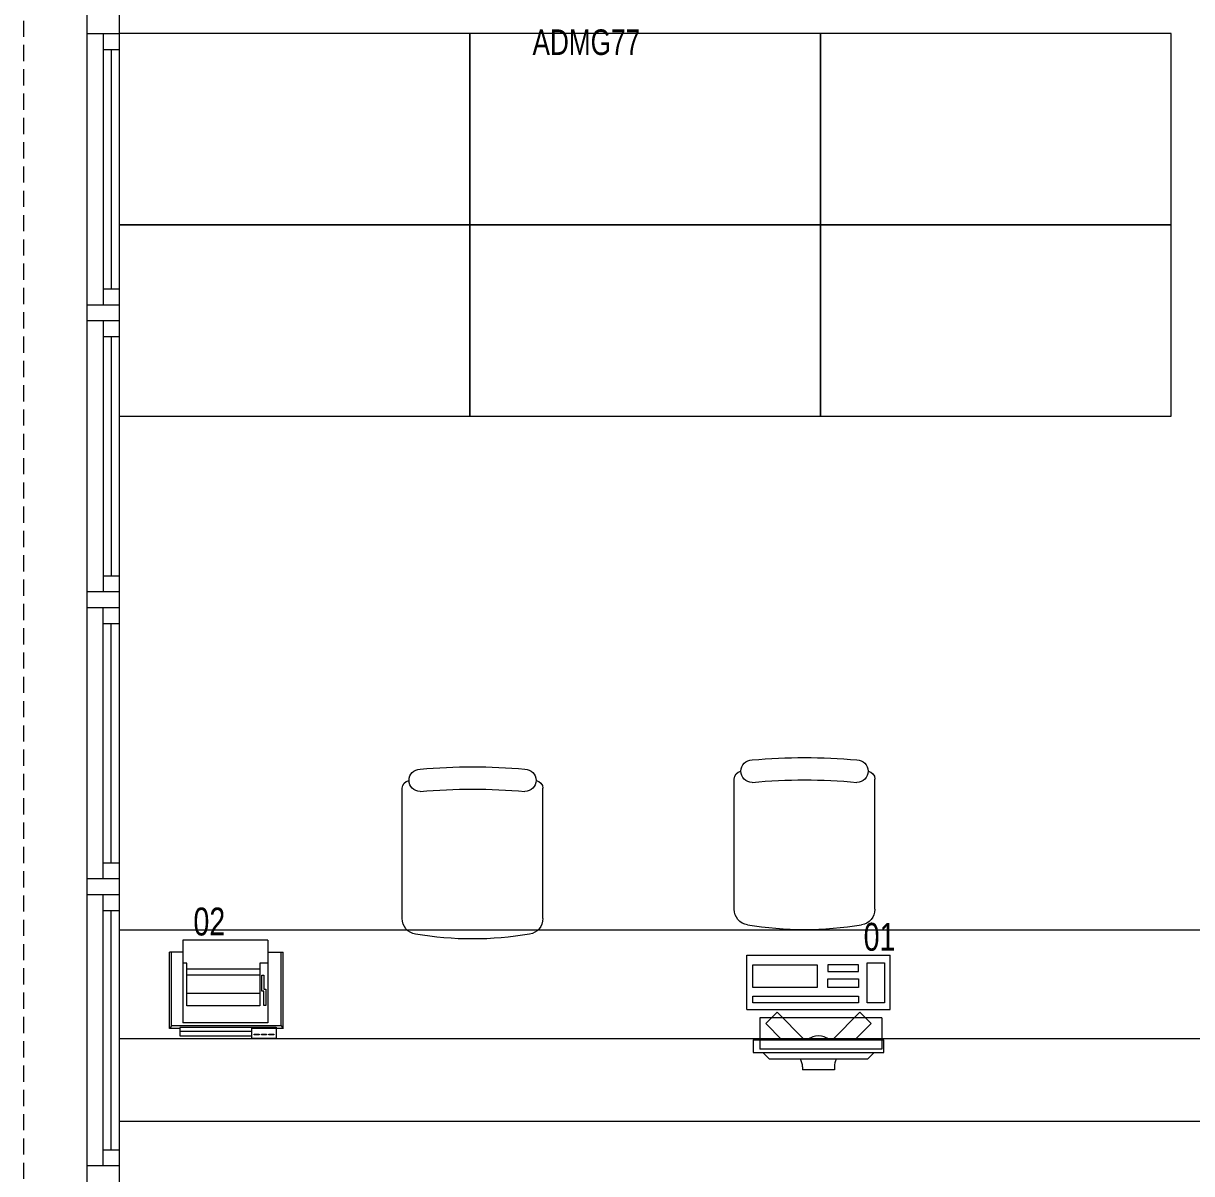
# Model space of a CAD drawing. Header units: millimetres. Extents: x -160614 to 59925, y -157025 to 0.
# Drawn here: x -148329 to -144665, y -99632 to -96025 of the extents above; entities that cross this region are included whole.
import ezdxf

# ---------------------------------------------------------------- set-up
doc = ezdxf.new("R2010")
doc.units = ezdxf.units.MM
doc.header["$LTSCALE"] = 8
doc.linetypes.add('HIDDEN', pattern=[9.525, 6.35, -3.175])
doc.layers.get('0').update_dxf_attribs({"color": 9, "lineweight": 5})
for name, color, linetype, lineweight in [('72_EGR_BASE_TEXT', 9, 'Continuous', 5), ('72_EGR_EQP_TAG', 9, 'Continuous', 5), ('Aluminum', 9, 'Continuous', 5), ('LOADING', 9, 'Continuous', 5), ('Proj', 9, 'Continuous', 5)]:
    doc.layers.add(name, color=color, linetype=linetype, lineweight=lineweight)
doc.layers.get('0').off()
doc.layers.get('0').freeze()
doc.styles.add('X3G_ENTITY_257CFD', font='swisscl.ttf', dxfattribs={"height": 200})
doc.styles.add('X3G_ENTITY_9ECA', font='swisscl.ttf', dxfattribs={"height": 0.2})

# ---------------------------------------------------------------- blocks, each defined once
blk = doc.blocks.new('GF21021-P')
for p, q in [((-0.2207, 0.4756), (-0.2207, 0.0675)), ((0.2205, 0.4756), (0.2205, 0.0675))]:
    blk.add_line(p, q)
for centre, radius, start, end in [((-0.1707, 0.4756), 0.05, 99.6329, 180), ((-0.0001, -0.5295), 1.0695, 80.3671, 99.6329), ((0.1705, 0.4756), 0.05, 0, 80.3671), ((-0.1643, 0.0425), 0.0351, 90, 270), ((0, 1.8467), 1.7767, 264.6946, 275.3053), ((0.1641, 0.0425), 0.0351, 270, 90), ((-0.1957, 0.0675), 0.025, 180, 261.4721), ((0.1955, 0.0675), 0.025, 278.5279, 0), ((0, 1.8314), 1.8314, 264.8532, 275.147)]:
    blk.add_arc(centre, radius, start, end)
blk = doc.blocks.new('ITPPLT2C-P')
for p, q in [((0, 0), (0, -0.2262)), ((0.0252, 0), (0, 0)), ((0.0139, 0), (0.0139, -0.2262)), ((0.0252, 0), (0.0139, 0)), ((0.0229, 0.0318), (0.2618, 0.0318)), ((0.0304, 0.0256), (0.0229, 0.0318)), ((0.0229, 0), (0.0229, 0.0318)), ((0.0252, -0.2262), (0.0252, 0)), ((0.0304, -0.3182), (0.0304, 0.0256)), ((0.0304, 0.0256), (0.2618, 0.0256)), ((0.2618, -0.0096), (0.2618, 0.0318)), ((0.0401, -0.2769), (0.0401, -0.0096)), ((0.3, -0.0096), (0.0401, -0.0096)), ((0.0939, -0.2515), (0.0939, -0.0222)), ((0.0939, -0.0222), (0.2274, -0.0222)), ((0.1321, -0.2515), (0.1321, -0.0222)), ((0.1894, -0.2515), (0.1894, -0.0222)), ((0.2082, -0.2515), (0.2082, -0.0222)), ((0.2274, -0.0222), (0.2274, -0.0096)), ((0.3, -0.2769), (0.3, -0.0096)), ((-0.0091, -0.2262), (0.0267, -0.2262)), ((-0.0091, -0.3023), (-0.0091, -0.2262)), ((-0.0087, -0.2262), (0.0236, -0.2262)), ((-0.0087, -0.3023), (-0.0087, -0.2262)), ((0, -0.2262), (0.0252, -0.2262)), ((0.0023, -0.2495), (0.0023, -0.2334)), ((0.0023, -0.2334), (0.0045, -0.2334)), ((0.0045, -0.2495), (0.0023, -0.2495)), ((0.0023, -0.2721), (0.0023, -0.2562)), ((0.0023, -0.2562), (0.0045, -0.2562)), ((0.0045, -0.2334), (0.0045, -0.2495)), ((0.0045, -0.2562), (0.0045, -0.2721)), ((0.0139, -0.2262), (0.0252, -0.2262)), ((0.0236, -0.2262), (0.0236, -0.3023)), ((0.0267, -0.2262), (0.0267, -0.3023)), ((0.2274, -0.2515), (0.0939, -0.2515)), ((0.2274, -0.2769), (0.2274, -0.2515)), ((0.0045, -0.2721), (0.0023, -0.2721)), ((0.0023, -0.295), (0.0023, -0.2793)), ((0.0023, -0.2793), (0.0045, -0.2793)), ((0.0045, -0.2793), (0.0045, -0.295)), ((0.3, -0.2769), (0.0401, -0.2769)), ((0.0947, -0.2701), (0.0947, -0.2641)), ((0.0947, -0.2641), (0.1395, -0.2641)), ((0.1457, -0.2701), (0.0947, -0.2701)), ((0.1395, -0.2575), (0.19, -0.2575)), ((0.1395, -0.2641), (0.1395, -0.2575)), ((0.19, -0.2641), (0.1457, -0.2641)), ((0.1457, -0.2641), (0.1457, -0.2701)), ((0.19, -0.2575), (0.19, -0.2641)), ((0.2618, -0.2769), (0.2618, -0.3246)), ((0.0267, -0.3023), (-0.0091, -0.3023)), ((0.0236, -0.3023), (-0.0087, -0.3023)), ((0.0045, -0.295), (0.0023, -0.295)), ((0.0229, -0.3246), (0.0229, -0.3023)), ((0.0304, -0.3182), (0.0229, -0.3246)), ((0.0229, -0.3246), (0.2618, -0.3246)), ((0.0304, -0.3182), (0.2618, -0.3182))]:
    blk.add_line(p, q)
blk = doc.blocks.new('ITCWLS1-P')
at = {"layer": 'LOADING'}
for p, q in [((-0.17, 0.45), (-0.17, 0)), ((-0.17, 0.45), (0, 0.45)), ((0, 0.45), (0, 0)), ((-0.2651, 0.43, 0), (-0.3051, 0.43, 0)), ((-0.3051, 0.43, 0), (-0.3051, 0.02, 0)), ((-0.197, 0.4094), (-0.295, 0.4094)), ((-0.295, 0.0264), (-0.295, 0.4094)), ((-0.2651, 0.43, 0), (-0.2651, 0.02, 0)), ((-0.197, 0.0264), (-0.197, 0.4094)), ((-0.1496, 0.4305), (-0.1291, 0.4305)), ((-0.1291, 0.4305), (-0.1291, 0.4089)), ((-0.3251, 0.38, 0), (-0.3051, 0.4, 0)), ((-0.3251, 0.38, 0), (-0.3251, 0.07, 0)), ((-0.3503, 0.275), (-0.3596, 0.275)), ((-0.3596, 0.175), (-0.3596, 0.275)), ((-0.3503, 0.175), (-0.3596, 0.175)), ((-0.3251, 0.07, 0), (-0.3051, 0.05, 0)), ((-0.3051, 0.02, 0), (-0.2651, 0.02, 0)), ((-0.197, 0.0264), (-0.295, 0.0264)), ((-0.17, 0), (0, 0))]:
    blk.add_line(p, q, dxfattribs=at)
at = {"layer": 'LOADING', "extrusion": (2.48281e-10, 3.18408e-10, -1)}
for p, q in [((-0.2651, 0.3395), (-0.2144, 0.3902)), ((-0.1791, 0.3548), (-0.2144, 0.3902)), ((-0.2651, 0.2688), (-0.1791, 0.3548))]:
    blk.add_line(p, q, dxfattribs=at)
at = {"layer": 'LOADING', "extrusion": (2.48281e-10, -3.18408e-10, -1)}
for p, q in [((-0.2651, 0.1812), (-0.1791, 0.0952)), ((-0.2651, 0.1105), (-0.2144, 0.0598)), ((-0.1791, 0.0952), (-0.2144, 0.0598))]:
    blk.add_line(p, q, dxfattribs=at)
at = {"layer": 'LOADING'}
for points in [[(-0.1291, 0.4089), (-0.1291, 0.1), (-0.1496, 0.1), (-0.1496, 0.4305)], [(-0.1496, 0.1), (-0.1496, 0.1), (-0.1496, 0.1), (-0.1496, 0.1), (-0.1496, 0.1), (-0.1496, 0.1), (-0.1496, 0.1), (-0.1496, 0.1), (-0.1496, 0.1)], [(-0.1496, 0.1), (-0.1496, 0.1), (-0.1496, 0.1), (-0.1496, 0.1), (-0.1496, 0.1), (-0.1496, 0.1), (-0.1496, 0.1), (-0.1496, 0.1), (-0.1496, 0.1), (-0.1496, 0.1), (-0.1496, 0.1), (-0.1496, 0.1), (-0.1496, 0.1), (-0.1496, 0.1), (-0.1496, 0.1), (-0.1496, 0.1), (-0.1496, 0.1), (-0.1496, 0.1)], [(-0.1496, 0.1), (-0.1496, 0.1), (-0.1496, 0.1), (-0.1496, 0.1), (-0.1496, 0.1), (-0.1496, 0.1), (-0.1496, 0.1), (-0.1496, 0.1), (-0.1496, 0.1), (-0.1496, 0.1)], [(-0.1496, 0.1), (-0.1496, 0.1), (-0.1496, 0.1), (-0.1496, 0.1), (-0.1496, 0.1), (-0.1496, 0.1), (-0.1496, 0.1)], [(-0.1496, 0.1), (-0.1496, 0.1), (-0.1496, 0.1), (-0.1496, 0.1), (-0.1496, 0.1), (-0.1496, 0.1), (-0.1496, 0.1), (-0.1496, 0.1), (-0.1496, 0.1), (-0.1496, 0.1)], [(-0.1496, 0.1), (-0.1496, 0.1), (-0.1496, 0.1), (-0.1496, 0.1), (-0.1496, 0.1), (-0.1496, 0.1), (-0.1496, 0.1), (-0.1496, 0.1), (-0.1496, 0.1), (-0.1496, 0.1), (-0.1496, 0.1), (-0.1496, 0.1), (-0.1496, 0.1), (-0.1496, 0.1), (-0.1496, 0.1)], [(-0.1496, 0.1), (-0.1496, 0.1), (-0.1496, 0.1), (-0.1496, 0.1), (-0.1496, 0.1), (-0.1496, 0.1), (-0.1496, 0.1), (-0.1496, 0.1), (-0.1496, 0.1), (-0.1496, 0.1)], [(-0.1496, 0.1), (-0.1496, 0.1), (-0.1496, 0.1), (-0.1496, 0.1), (-0.1496, 0.1), (-0.1496, 0.1), (-0.1496, 0.1), (-0.1496, 0.1), (-0.1496, 0.1), (-0.1496, 0.1)], [(-0.1496, 0.1), (-0.1496, 0.1), (-0.1496, 0.1), (-0.1496, 0.1), (-0.1496, 0.1), (-0.1496, 0.1), (-0.1496, 0.1), (-0.1496, 0.1), (-0.1496, 0.1), (-0.1496, 0.1), (-0.1496, 0.1), (-0.1496, 0.1), (-0.1496, 0.1), (-0.1496, 0.1), (-0.1496, 0.1), (-0.1496, 0.1), (-0.1496, 0.1), (-0.1496, 0.1), (-0.1496, 0.1), (-0.1496, 0.1), (-0.1496, 0.1), (-0.1496, 0.1), (-0.1496, 0.1), (-0.1496, 0.1), (-0.1496, 0.1), (-0.1496, 0.1), (-0.1496, 0.1), (-0.1496, 0.1), (-0.1496, 0.1), (-0.1496, 0.1), (-0.1496, 0.1), (-0.1496, 0.1), (-0.1496, 0.1), (-0.1496, 0.1), (-0.1496, 0.1), (-0.1496, 0.1), (-0.1496, 0.1), (-0.1496, 0.1), (-0.1496, 0.1), (-0.1496, 0.1), (-0.1496, 0.1), (-0.1496, 0.1), (-0.1496, 0.1), (-0.1496, 0.1), (-0.1496, 0.1), (-0.1496, 0.1), (-0.1496, 0.1), (-0.1496, 0.1), (-0.1496, 0.1), (-0.1496, 0.1), (-0.1496, 0.1), (-0.1496, 0.1), (-0.1496, 0.1), (-0.1496, 0.1)], [(-0.1496, 0.1), (-0.1496, 0.1), (-0.1496, 0.1), (-0.1496, 0.1), (-0.1496, 0.1), (-0.1496, 0.1), (-0.1496, 0.1), (-0.1496, 0.1), (-0.1496, 0.1), (-0.1496, 0.1), (-0.1496, 0.1), (-0.1496, 0.1), (-0.1496, 0.1), (-0.1496, 0.1), (-0.1496, 0.1), (-0.1496, 0.1), (-0.1496, 0.1), (-0.1496, 0.1), (-0.1496, 0.1), (-0.1496, 0.1), (-0.1496, 0.1), (-0.1496, 0.1), (-0.1496, 0.1), (-0.1496, 0.1), (-0.1496, 0.1), (-0.1496, 0.1), (-0.1496, 0.1), (-0.1496, 0.1), (-0.1496, 0.1), (-0.1496, 0.1), (-0.1496, 0.1), (-0.1496, 0.1), (-0.1496, 0.1), (-0.1496, 0.1), (-0.1496, 0.1), (-0.1496, 0.1), (-0.1496, 0.1), (-0.1496, 0.1), (-0.1496, 0.1), (-0.1496, 0.1), (-0.1496, 0.1), (-0.1496, 0.1), (-0.1496, 0.1), (-0.1496, 0.1), (-0.1496, 0.1), (-0.1496, 0.1), (-0.1496, 0.1), (-0.1496, 0.1), (-0.1496, 0.1), (-0.1496, 0.1), (-0.1496, 0.1), (-0.1496, 0.1), (-0.1496, 0.1), (-0.1496, 0.1), (-0.1496, 0.1), (-0.1496, 0.1), (-0.1496, 0.1), (-0.1496, 0.1), (-0.1496, 0.1), (-0.1496, 0.1), (-0.1496, 0.1), (-0.1496, 0.1), (-0.1496, 0.1), (-0.1496, 0.1), (-0.1496, 0.1), (-0.1496, 0.1), (-0.1496, 0.1), (-0.1496, 0.1), (-0.1496, 0.1), (-0.1496, 0.1), (-0.1496, 0.1), (-0.1496, 0.1), (-0.1496, 0.1), (-0.1496, 0.1), (-0.1496, 0.1), (-0.1496, 0.1), (-0.1496, 0.1), (-0.1496, 0.1), (-0.1496, 0.1), (-0.1496, 0.1), (-0.1496, 0.1), (-0.1496, 0.1), (-0.1496, 0.1), (-0.1496, 0.1), (-0.1496, 0.1), (-0.1496, 0.1), (-0.1496, 0.1), (-0.1496, 0.1), (-0.1496, 0.1)], [(-0.1496, 0.1), (-0.1496, 0.1), (-0.1496, 0.1), (-0.1496, 0.1), (-0.1496, 0.1), (-0.1496, 0.1), (-0.1496, 0.1), (-0.1496, 0.1), (-0.1496, 0.1), (-0.1496, 0.1), (-0.1496, 0.1), (-0.1496, 0.1)], [(-0.1496, 0.1), (-0.1496, 0.1), (-0.1496, 0.1), (-0.1496, 0.1), (-0.1496, 0.1), (-0.1496, 0.1), (-0.1496, 0.1)], [(-0.1496, 0.1), (-0.1496, 0.1), (-0.1496, 0.1), (-0.1496, 0.1), (-0.1496, 0.1), (-0.1496, 0.1), (-0.1496, 0.1), (-0.1496, 0.1), (-0.1496, 0.1), (-0.1496, 0.1), (-0.1496, 0.1), (-0.1496, 0.1), (-0.1496, 0.1), (-0.1496, 0.1), (-0.1496, 0.1), (-0.1496, 0.1), (-0.1496, 0.1)], [(-0.1496, 0.1), (-0.1496, 0.1), (-0.1496, 0.1), (-0.1496, 0.1), (-0.1496, 0.1), (-0.1496, 0.1), (-0.1496, 0.1), (-0.1496, 0.1), (-0.1496, 0.1), (-0.1496, 0.1), (-0.1496, 0.1), (-0.1496, 0.1), (-0.1496, 0.1), (-0.1496, 0.1), (-0.1496, 0.1), (-0.1496, 0.1), (-0.1496, 0.1), (-0.1496, 0.1), (-0.1496, 0.1), (-0.1496, 0.1), (-0.1496, 0.1), (-0.1496, 0.1), (-0.1496, 0.1), (-0.1496, 0.1), (-0.1496, 0.1), (-0.1496, 0.1), (-0.1496, 0.1), (-0.1496, 0.1), (-0.1496, 0.1), (-0.1496, 0.1), (-0.1496, 0.1), (-0.1496, 0.1), (-0.1496, 0.1), (-0.1496, 0.1), (-0.1496, 0.1), (-0.1496, 0.1), (-0.1496, 0.1), (-0.1496, 0.1), (-0.1496, 0.1), (-0.1496, 0.1), (-0.1496, 0.1), (-0.1496, 0.1), (-0.1496, 0.1), (-0.1496, 0.1), (-0.1496, 0.1), (-0.1496, 0.1), (-0.1496, 0.1), (-0.1496, 0.1), (-0.1496, 0.1), (-0.1496, 0.1), (-0.1496, 0.1), (-0.1496, 0.1), (-0.1496, 0.1), (-0.1496, 0.1), (-0.1496, 0.1), (-0.1496, 0.1), (-0.1496, 0.1), (-0.1496, 0.1), (-0.1496, 0.1), (-0.1496, 0.1), (-0.1496, 0.1), (-0.1496, 0.1), (-0.1496, 0.1), (-0.1496, 0.1), (-0.1496, 0.1), (-0.1496, 0.1), (-0.1496, 0.1), (-0.1496, 0.1), (-0.1496, 0.1), (-0.1496, 0.1), (-0.1496, 0.1), (-0.1496, 0.1), (-0.1496, 0.1), (-0.1496, 0.1), (-0.1496, 0.1), (-0.1496, 0.1), (-0.1496, 0.1), (-0.1496, 0.1), (-0.1496, 0.1), (-0.1496, 0.1), (-0.1496, 0.1), (-0.1496, 0.1), (-0.1496, 0.1), (-0.1496, 0.1), (-0.1496, 0.1), (-0.1496, 0.1), (-0.1496, 0.1), (-0.1496, 0.1), (-0.1496, 0.1), (-0.1496, 0.1), (-0.1496, 0.1), (-0.1496, 0.1), (-0.1496, 0.1), (-0.1496, 0.1), (-0.1496, 0.1), (-0.1496, 0.1), (-0.1496, 0.1), (-0.1496, 0.1), (-0.1496, 0.1), (-0.1496, 0.1), (-0.1496, 0.1), (-0.1496, 0.1), (-0.1496, 0.1), (-0.1496, 0.1), (-0.1496, 0.1), (-0.1496, 0.1), (-0.1496, 0.1), (-0.1496, 0.1), (-0.1496, 0.1), (-0.1496, 0.1), (-0.1496, 0.1)], [(-0.1496, 0.1), (-0.1496, 0.1), (-0.1496, 0.1), (-0.1496, 0.1), (-0.1496, 0.1), (-0.1496, 0.1), (-0.1496, 0.1), (-0.1496, 0.1)]]:
    blk.add_lwpolyline(points, dxfattribs=at)
for points in [[(-0.1019, 0.4305), (-0.0304, 0.4305), (-0.0304, 0.2294), (-0.1019, 0.2294)], [(-0.1019, 0.1954), (-0.0747, 0.1954), (-0.0747, 0.1), (-0.1019, 0.1)], [(-0.0304, 0.1954), (-0.0508, 0.1954), (-0.0508, 0.1), (-0.0304, 0.1)], [(-0.1496, 0.1), (-0.1496, 0.1), (-0.1496, 0.1), (-0.1496, 0.1), (-0.1496, 0.1), (-0.1496, 0.1), (-0.1496, 0.1), (-0.1496, 0.1), (-0.1496, 0.1), (-0.1496, 0.1), (-0.1496, 0.1), (-0.1496, 0.1), (-0.1496, 0.1), (-0.1496, 0.1), (-0.1496, 0.1), (-0.1496, 0.1), (-0.1496, 0.1), (-0.1496, 0.1), (-0.1496, 0.1), (-0.1496, 0.1), (-0.1496, 0.1), (-0.1496, 0.1), (-0.1496, 0.1), (-0.1496, 0.1), (-0.1496, 0.1), (-0.1496, 0.1), (-0.1496, 0.1), (-0.1496, 0.1), (-0.1496, 0.1), (-0.1496, 0.1), (-0.1496, 0.1), (-0.1496, 0.1), (-0.1496, 0.1), (-0.1496, 0.1), (-0.1496, 0.1), (-0.1496, 0.1), (-0.1496, 0.1), (-0.1496, 0.1), (-0.1496, 0.1), (-0.1496, 0.1), (-0.1496, 0.1), (-0.1496, 0.1), (-0.1496, 0.1), (-0.1496, 0.1), (-0.1496, 0.1), (-0.1496, 0.1), (-0.1496, 0.1), (-0.1496, 0.1), (-0.1496, 0.1), (-0.1496, 0.1), (-0.1496, 0.1), (-0.1496, 0.1), (-0.1496, 0.1), (-0.1496, 0.1), (-0.1496, 0.1), (-0.1496, 0.1), (-0.1496, 0.1), (-0.1496, 0.1), (-0.1496, 0.1), (-0.1496, 0.1), (-0.1496, 0.1), (-0.1496, 0.1), (-0.1496, 0.1), (-0.1496, 0.1), (-0.1496, 0.1), (-0.1496, 0.1), (-0.1496, 0.1), (-0.1496, 0.1), (-0.1496, 0.1), (-0.1496, 0.1), (-0.1496, 0.1), (-0.1496, 0.1), (-0.1496, 0.1), (-0.1496, 0.1), (-0.1496, 0.1), (-0.1496, 0.1), (-0.1496, 0.1), (-0.1496, 0.1), (-0.1496, 0.1), (-0.1496, 0.1), (-0.1496, 0.1), (-0.1496, 0.1), (-0.1496, 0.1), (-0.1496, 0.1), (-0.1496, 0.1), (-0.1496, 0.1), (-0.1496, 0.1), (-0.1496, 0.1), (-0.1496, 0.1), (-0.1496, 0.1), (-0.1496, 0.1), (-0.1496, 0.1), (-0.1496, 0.1), (-0.1496, 0.1), (-0.1496, 0.1), (-0.1496, 0.1), (-0.1496, 0.1), (-0.1496, 0.1), (-0.1496, 0.1), (-0.1496, 0.1), (-0.1496, 0.1), (-0.1496, 0.1), (-0.1496, 0.1), (-0.1496, 0.1), (-0.1496, 0.1), (-0.1496, 0.1), (-0.1496, 0.1), (-0.1496, 0.1), (-0.1496, 0.1), (-0.1496, 0.1), (-0.1496, 0.1), (-0.1496, 0.1), (-0.1496, 0.1), (-0.1496, 0.1), (-0.1496, 0.1), (-0.1496, 0.1), (-0.1496, 0.1), (-0.1496, 0.1), (-0.1496, 0.1), (-0.1496, 0.1), (-0.1496, 0.1), (-0.1496, 0.1), (-0.1496, 0.1), (-0.1496, 0.1), (-0.1496, 0.1), (-0.1496, 0.1), (-0.1496, 0.1), (-0.1496, 0.1), (-0.1496, 0.1), (-0.1496, 0.1), (-0.1496, 0.1), (-0.1496, 0.1), (-0.1496, 0.1), (-0.1496, 0.1), (-0.1496, 0.1), (-0.1496, 0.1), (-0.1496, 0.1), (-0.1496, 0.1), (-0.1496, 0.1), (-0.1496, 0.1), (-0.1496, 0.1), (-0.1496, 0.1), (-0.1496, 0.1), (-0.1496, 0.1), (-0.1496, 0.1), (-0.1496, 0.1), (-0.1496, 0.1), (-0.1496, 0.1), (-0.1496, 0.1), (-0.1496, 0.1), (-0.1496, 0.1), (-0.1496, 0.1), (-0.1496, 0.1), (-0.1496, 0.1), (-0.1496, 0.1), (-0.1496, 0.1), (-0.1496, 0.1), (-0.1496, 0.1), (-0.1496, 0.1), (-0.1496, 0.1), (-0.1496, 0.1), (-0.1496, 0.1), (-0.1496, 0.1), (-0.1496, 0.1), (-0.1496, 0.1), (-0.1496, 0.1), (-0.1496, 0.1), (-0.1496, 0.1), (-0.1496, 0.1), (-0.1496, 0.1), (-0.1496, 0.1), (-0.1496, 0.1), (-0.1496, 0.1), (-0.1496, 0.1), (-0.1496, 0.1), (-0.1496, 0.1), (-0.1496, 0.1), (-0.1496, 0.1), (-0.1496, 0.1), (-0.1496, 0.1), (-0.1496, 0.1), (-0.1496, 0.1), (-0.1496, 0.1), (-0.1496, 0.1), (-0.1496, 0.1), (-0.1496, 0.1), (-0.1496, 0.1), (-0.1496, 0.1), (-0.1496, 0.1), (-0.1496, 0.1), (-0.1496, 0.1), (-0.1496, 0.1), (-0.1496, 0.1), (-0.1496, 0.1), (-0.1496, 0.1), (-0.1496, 0.1), (-0.1496, 0.1), (-0.1496, 0.1), (-0.1496, 0.1), (-0.1496, 0.1), (-0.1496, 0.1), (-0.1496, 0.1), (-0.1496, 0.1), (-0.1496, 0.1), (-0.1496, 0.1), (-0.1496, 0.1), (-0.1496, 0.1), (-0.1496, 0.1), (-0.1496, 0.1), (-0.1496, 0.1), (-0.1496, 0.1), (-0.1496, 0.1), (-0.1496, 0.1), (-0.1496, 0.1), (-0.1496, 0.1), (-0.1496, 0.1), (-0.1496, 0.1), (-0.1496, 0.1), (-0.1496, 0.1), (-0.1496, 0.1), (-0.1496, 0.1), (-0.1496, 0.1), (-0.1496, 0.1), (-0.1496, 0.1), (-0.1496, 0.1), (-0.1496, 0.1), (-0.1496, 0.1), (-0.1496, 0.1), (-0.1496, 0.1), (-0.1496, 0.1), (-0.1496, 0.1), (-0.1496, 0.1), (-0.1496, 0.1), (-0.1496, 0.1), (-0.1496, 0.1), (-0.1496, 0.1), (-0.1496, 0.1), (-0.1496, 0.1), (-0.1496, 0.1), (-0.1496, 0.1), (-0.1496, 0.1), (-0.1496, 0.1), (-0.1496, 0.1), (-0.1496, 0.1), (-0.1496, 0.1), (-0.1496, 0.1), (-0.1496, 0.1), (-0.1496, 0.1), (-0.1496, 0.1), (-0.1496, 0.1), (-0.1496, 0.1), (-0.1496, 0.1), (-0.1496, 0.1), (-0.1496, 0.1), (-0.1496, 0.1), (-0.1496, 0.1), (-0.1496, 0.1), (-0.1496, 0.1), (-0.1496, 0.1), (-0.1496, 0.1), (-0.1496, 0.1), (-0.1496, 0.1), (-0.1496, 0.1), (-0.1496, 0.1), (-0.1496, 0.1), (-0.1496, 0.1), (-0.1496, 0.1), (-0.1496, 0.1), (-0.1496, 0.1), (-0.1496, 0.1), (-0.1496, 0.1), (-0.1496, 0.1), (-0.1496, 0.1), (-0.1496, 0.1), (-0.1496, 0.1), (-0.1496, 0.1), (-0.1496, 0.1)], [(-0.1496, 0.1), (-0.1496, 0.1), (-0.1496, 0.1), (-0.1496, 0.1), (-0.1496, 0.1), (-0.1496, 0.1), (-0.1496, 0.1), (-0.1496, 0.1), (-0.1496, 0.1), (-0.1496, 0.1), (-0.1496, 0.1), (-0.1496, 0.1), (-0.1496, 0.1), (-0.1496, 0.1), (-0.1496, 0.1), (-0.1496, 0.1), (-0.1496, 0.1), (-0.1496, 0.1), (-0.1496, 0.1), (-0.1496, 0.1), (-0.1496, 0.1), (-0.1496, 0.1), (-0.1496, 0.1), (-0.1496, 0.1), (-0.1496, 0.1), (-0.1496, 0.1), (-0.1496, 0.1), (-0.1496, 0.1), (-0.1496, 0.1), (-0.1496, 0.1), (-0.1496, 0.1), (-0.1496, 0.1), (-0.1496, 0.1), (-0.1496, 0.1), (-0.1496, 0.1), (-0.1496, 0.1), (-0.1496, 0.1), (-0.1496, 0.1), (-0.1496, 0.1), (-0.1496, 0.1), (-0.1496, 0.1), (-0.1496, 0.1), (-0.1496, 0.1), (-0.1496, 0.1), (-0.1496, 0.1), (-0.1496, 0.1), (-0.1496, 0.1), (-0.1496, 0.1), (-0.1496, 0.1), (-0.1496, 0.1), (-0.1496, 0.1), (-0.1496, 0.1), (-0.1496, 0.1), (-0.1496, 0.1), (-0.1496, 0.1), (-0.1496, 0.1), (-0.1496, 0.1), (-0.1496, 0.1), (-0.1496, 0.1), (-0.1496, 0.1), (-0.1496, 0.1), (-0.1496, 0.1), (-0.1496, 0.1), (-0.1496, 0.1), (-0.1496, 0.1), (-0.1496, 0.1), (-0.1496, 0.1), (-0.1496, 0.1), (-0.1496, 0.1), (-0.1496, 0.1), (-0.1496, 0.1), (-0.1496, 0.1), (-0.1496, 0.1), (-0.1496, 0.1), (-0.1496, 0.1), (-0.1496, 0.1), (-0.1496, 0.1), (-0.1496, 0.1), (-0.1496, 0.1), (-0.1496, 0.1), (-0.1496, 0.1), (-0.1496, 0.1), (-0.1496, 0.1), (-0.1496, 0.1), (-0.1496, 0.1), (-0.1496, 0.1), (-0.1496, 0.1), (-0.1496, 0.1), (-0.1496, 0.1), (-0.1496, 0.1), (-0.1496, 0.1), (-0.1496, 0.1), (-0.1496, 0.1), (-0.1496, 0.1), (-0.1496, 0.1), (-0.1496, 0.1), (-0.1496, 0.1), (-0.1496, 0.1), (-0.1496, 0.1), (-0.1496, 0.1), (-0.1496, 0.1), (-0.1496, 0.1), (-0.1496, 0.1), (-0.1496, 0.1), (-0.1496, 0.1), (-0.1496, 0.1), (-0.1496, 0.1), (-0.1496, 0.1), (-0.1496, 0.1), (-0.1496, 0.1), (-0.1496, 0.1), (-0.1496, 0.1), (-0.1496, 0.1), (-0.1496, 0.1), (-0.1496, 0.1), (-0.1496, 0.1), (-0.1496, 0.1), (-0.1496, 0.1), (-0.1496, 0.1), (-0.1496, 0.1), (-0.1496, 0.1), (-0.1496, 0.1), (-0.1496, 0.1), (-0.1496, 0.1), (-0.1496, 0.1), (-0.1496, 0.1), (-0.1496, 0.1), (-0.1496, 0.1), (-0.1496, 0.1), (-0.1496, 0.1), (-0.1496, 0.1), (-0.1496, 0.1), (-0.1496, 0.1), (-0.1496, 0.1), (-0.1496, 0.1), (-0.1496, 0.1), (-0.1496, 0.1), (-0.1496, 0.1), (-0.1496, 0.1), (-0.1496, 0.1), (-0.1496, 0.1), (-0.1496, 0.1), (-0.1496, 0.1), (-0.1496, 0.1), (-0.1496, 0.1), (-0.1496, 0.1), (-0.1496, 0.1), (-0.1496, 0.1), (-0.1496, 0.1), (-0.1496, 0.1), (-0.1496, 0.1), (-0.1496, 0.1), (-0.1496, 0.1), (-0.1496, 0.1), (-0.1496, 0.1), (-0.1496, 0.1), (-0.1496, 0.1), (-0.1496, 0.1), (-0.1496, 0.1), (-0.1496, 0.1), (-0.1496, 0.1), (-0.1496, 0.1), (-0.1496, 0.1), (-0.1496, 0.1), (-0.1496, 0.1), (-0.1496, 0.1), (-0.1496, 0.1), (-0.1496, 0.1), (-0.1496, 0.1), (-0.1496, 0.1), (-0.1496, 0.1), (-0.1496, 0.1), (-0.1496, 0.1), (-0.1496, 0.1), (-0.1496, 0.1), (-0.1496, 0.1), (-0.1496, 0.1), (-0.1496, 0.1), (-0.1496, 0.1), (-0.1496, 0.1), (-0.1496, 0.1), (-0.1496, 0.1), (-0.1496, 0.1), (-0.1496, 0.1), (-0.1496, 0.1), (-0.1496, 0.1), (-0.1496, 0.1), (-0.1496, 0.1), (-0.1496, 0.1), (-0.1496, 0.1), (-0.1496, 0.1), (-0.1496, 0.1), (-0.1496, 0.1), (-0.1496, 0.1), (-0.1496, 0.1), (-0.1496, 0.1), (-0.1496, 0.1), (-0.1496, 0.1), (-0.1496, 0.1), (-0.1496, 0.1), (-0.1496, 0.1), (-0.1496, 0.1), (-0.1496, 0.1), (-0.1496, 0.1), (-0.1496, 0.1), (-0.1496, 0.1), (-0.1496, 0.1), (-0.1496, 0.1), (-0.1496, 0.1), (-0.1496, 0.1), (-0.1496, 0.1), (-0.1496, 0.1), (-0.1496, 0.1), (-0.1496, 0.1)], [(-0.1496, 0.1), (-0.1496, 0.1), (-0.1496, 0.1), (-0.1496, 0.1), (-0.1496, 0.1), (-0.1496, 0.1), (-0.1496, 0.1), (-0.1496, 0.1), (-0.1496, 0.1), (-0.1496, 0.1), (-0.1496, 0.1), (-0.1496, 0.1), (-0.1496, 0.1), (-0.1496, 0.1), (-0.1496, 0.1), (-0.1496, 0.1), (-0.1496, 0.1), (-0.1496, 0.1), (-0.1496, 0.1), (-0.1496, 0.1), (-0.1496, 0.1), (-0.1496, 0.1), (-0.1496, 0.1), (-0.1496, 0.1), (-0.1496, 0.1), (-0.1496, 0.1), (-0.1496, 0.1), (-0.1496, 0.1), (-0.1496, 0.1), (-0.1496, 0.1), (-0.1496, 0.1), (-0.1496, 0.1), (-0.1496, 0.1), (-0.1496, 0.1), (-0.1496, 0.1), (-0.1496, 0.1), (-0.1496, 0.1), (-0.1496, 0.1), (-0.1496, 0.1), (-0.1496, 0.1), (-0.1496, 0.1), (-0.1496, 0.1), (-0.1496, 0.1), (-0.1496, 0.1), (-0.1496, 0.1), (-0.1496, 0.1), (-0.1496, 0.1), (-0.1496, 0.1), (-0.1496, 0.1), (-0.1496, 0.1), (-0.1496, 0.1), (-0.1496, 0.1), (-0.1496, 0.1), (-0.1496, 0.1), (-0.1496, 0.1), (-0.1496, 0.1), (-0.1496, 0.1), (-0.1496, 0.1), (-0.1496, 0.1), (-0.1496, 0.1), (-0.1496, 0.1), (-0.1496, 0.1), (-0.1496, 0.1), (-0.1496, 0.1), (-0.1496, 0.1), (-0.1496, 0.1), (-0.1496, 0.1), (-0.1496, 0.1), (-0.1496, 0.1), (-0.1496, 0.1), (-0.1496, 0.1), (-0.1496, 0.1), (-0.1496, 0.1), (-0.1496, 0.1), (-0.1496, 0.1), (-0.1496, 0.1), (-0.1496, 0.1), (-0.1496, 0.1), (-0.1496, 0.1), (-0.1496, 0.1), (-0.1496, 0.1), (-0.1496, 0.1), (-0.1496, 0.1), (-0.1496, 0.1), (-0.1496, 0.1), (-0.1496, 0.1), (-0.1496, 0.1), (-0.1496, 0.1), (-0.1496, 0.1), (-0.1496, 0.1), (-0.1496, 0.1), (-0.1496, 0.1), (-0.1496, 0.1), (-0.1496, 0.1), (-0.1496, 0.1), (-0.1496, 0.1), (-0.1496, 0.1), (-0.1496, 0.1), (-0.1496, 0.1), (-0.1496, 0.1), (-0.1496, 0.1), (-0.1496, 0.1), (-0.1496, 0.1), (-0.1496, 0.1), (-0.1496, 0.1), (-0.1496, 0.1), (-0.1496, 0.1), (-0.1496, 0.1), (-0.1496, 0.1), (-0.1496, 0.1), (-0.1496, 0.1), (-0.1496, 0.1), (-0.1496, 0.1), (-0.1496, 0.1), (-0.1496, 0.1), (-0.1496, 0.1), (-0.1496, 0.1), (-0.1496, 0.1), (-0.1496, 0.1), (-0.1496, 0.1), (-0.1496, 0.1), (-0.1496, 0.1), (-0.1496, 0.1), (-0.1496, 0.1), (-0.1496, 0.1), (-0.1496, 0.1), (-0.1496, 0.1), (-0.1496, 0.1), (-0.1496, 0.1), (-0.1496, 0.1), (-0.1496, 0.1), (-0.1496, 0.1), (-0.1496, 0.1), (-0.1496, 0.1), (-0.1496, 0.1), (-0.1496, 0.1), (-0.1496, 0.1), (-0.1496, 0.1), (-0.1496, 0.1), (-0.1496, 0.1), (-0.1496, 0.1), (-0.1496, 0.1), (-0.1496, 0.1), (-0.1496, 0.1), (-0.1496, 0.1), (-0.1496, 0.1), (-0.1496, 0.1), (-0.1496, 0.1), (-0.1496, 0.1), (-0.1496, 0.1), (-0.1496, 0.1), (-0.1496, 0.1), (-0.1496, 0.1), (-0.1496, 0.1), (-0.1496, 0.1), (-0.1496, 0.1), (-0.1496, 0.1), (-0.1496, 0.1), (-0.1496, 0.1), (-0.1496, 0.1), (-0.1496, 0.1), (-0.1496, 0.1), (-0.1496, 0.1), (-0.1496, 0.1), (-0.1496, 0.1), (-0.1496, 0.1), (-0.1496, 0.1), (-0.1496, 0.1), (-0.1496, 0.1), (-0.1496, 0.1), (-0.1496, 0.1), (-0.1496, 0.1), (-0.1496, 0.1), (-0.1496, 0.1), (-0.1496, 0.1), (-0.1496, 0.1), (-0.1496, 0.1), (-0.1496, 0.1), (-0.1496, 0.1), (-0.1496, 0.1), (-0.1496, 0.1), (-0.1496, 0.1), (-0.1496, 0.1), (-0.1496, 0.1), (-0.1496, 0.1), (-0.1496, 0.1), (-0.1496, 0.1), (-0.1496, 0.1), (-0.1496, 0.1), (-0.1496, 0.1), (-0.1496, 0.1), (-0.1496, 0.1), (-0.1496, 0.1), (-0.1496, 0.1), (-0.1496, 0.1), (-0.1496, 0.1), (-0.1496, 0.1), (-0.1496, 0.1), (-0.1496, 0.1), (-0.1496, 0.1), (-0.1496, 0.1), (-0.1496, 0.1), (-0.1496, 0.1), (-0.1496, 0.1), (-0.1496, 0.1), (-0.1496, 0.1), (-0.1496, 0.1), (-0.1496, 0.1), (-0.1496, 0.1), (-0.1496, 0.1), (-0.1496, 0.1), (-0.1496, 0.1), (-0.1496, 0.1), (-0.1496, 0.1), (-0.1496, 0.1), (-0.1496, 0.1), (-0.1496, 0.1), (-0.1496, 0.1), (-0.1496, 0.1)], [(-0.1496, 0.0727), (-0.0236, 0.0727), (-0.0236, 0.0182), (-0.1496, 0.0182)]]:
    blk.add_lwpolyline(points, close=True, dxfattribs=at)
for centre, radius, start, end in [((-0.3503, 0.325), 0.05, 270, 300.3093), ((-0.3089, 0.225), 0.0556, 321.9431, 38.0569), ((-0.3503, 0.125), 0.05, 59.6907, 90)]:
    blk.add_arc(centre, radius, start, end, dxfattribs=at)
blk = doc.blocks.new('GF1')
at = {"layer": 'Aluminum', "color": 9}
for p, q in [((-148129.4, -101171.8), (-148129.4, -94492.6)), ((-148029.4, -94492.6), (-148029.4, -101171.8)), ((-148129.4, -96057.2), (-148029.4, -96057.2)), ((-148079.4, -96057.2), (-148079.4, -96907.2)), ((-148079.4, -96107.2), (-148029.4, -96107.2)), ((-148054.4, -96107.2), (-148054.4, -96857.2)), ((-148079.4, -96857.2), (-148029.4, -96857.2)), ((-148129.4, -96907.2), (-148029.4, -96907.2)), ((-148129.4, -96957.2), (-148029.4, -96957.2)), ((-148079.4, -96957.2), (-148079.4, -97807.2)), ((-148079.4, -97007.2), (-148029.4, -97007.2)), ((-148054.4, -97007.2), (-148054.4, -97757.2)), ((-148079.4, -97757.2), (-148029.4, -97757.2)), ((-148129.4, -97807.2), (-148029.4, -97807.2)), ((-148129.4, -97857.2), (-148029.4, -97857.2)), ((-148079.4, -98707.2), (-148079.4, -97857.2)), ((-148079.4, -97907.2), (-148029.4, -97907.2)), ((-148054.4, -98657.2), (-148054.4, -97907.2)), ((-148079.4, -98657.2), (-148029.4, -98657.2)), ((-148129.4, -98707.2), (-148029.4, -98707.2)), ((-148129.4, -98757.2), (-148029.4, -98757.2)), ((-148079.4, -99607.2), (-148079.4, -98757.2)), ((-148079.4, -98807.2), (-148029.4, -98807.2)), ((-148054.4, -99557.2), (-148054.4, -98807.2)), ((-148079.4, -99557.2), (-148029.4, -99557.2)), ((-148129.4, -99607.2), (-148029.4, -99607.2))]:
    blk.add_line(p, q, dxfattribs=at)
at = {"layer": 'LOADING', "color": 9}
for p, q in [((-148029.4, -98867.6), (-143729.4, -98867.6)), ((-148029.4, -99208.8), (-143729.4, -99208.8)), ((-148029.4, -99467.6), (-143729.4, -99467.6))]:
    blk.add_line(p, q, dxfattribs=at)
for points in [[(-148029.4, -96057.2), (-148029.4, -96657.2), (-146929.4, -96657.2), (-146929.4, -96057.2)], [(-146929.4, -96057.2), (-146929.4, -96657.2), (-145829.4, -96657.2), (-145829.4, -96057.2)], [(-145829.4, -96057.2), (-145829.4, -96657.2), (-144729.4, -96657.2), (-144729.4, -96057.2)], [(-148029.4, -96657.2), (-148029.4, -97257.2), (-146929.4, -97257.2), (-146929.4, -96657.2)], [(-146929.4, -96657.2), (-146929.4, -97257.2), (-145829.4, -97257.2), (-145829.4, -96657.2)], [(-145829.4, -96657.2), (-145829.4, -97257.2), (-144729.4, -97257.2), (-144729.4, -96657.2)]]:
    blk.add_lwpolyline(points, close=True, dxfattribs=at)
at = {"layer": 'Proj', "color": 9, "linetype": 'HIDDEN'}
blk.add_line((-148329.4, -94492.6), (-148329.4, -101171.8), dxfattribs=at)
at = {"layer": 'LOADING', "color": 9, "xscale": -1000, "yscale": 1000, "zscale": 1000, "rotation": 180.0000000000094}
for p in [(-145879.3, -98327.6), (-146920.4, -98356.4, 0)]:
    blk.add_blockref('GF21021-P', p, dxfattribs=at)
at = {"layer": 'LOADING', "color": 9, "extrusion": (-8.17187e-07, -1.1992e-18, -1), "xscale": -1000.000000000003, "yscale": 1000.000000000004, "zscale": 1000.000000000003, "rotation": 270.000000006743}
blk.add_blockref('ITPPLT2C-P', (147839.1, -99199.6, 0.1), dxfattribs=at)
at = {"layer": 'LOADING', "color": 9, "extrusion": (-1.94022e-16, 8.01373e-06, 1), "xscale": 1000.000000000005, "yscale": 1000.000000000005, "zscale": 1000.000000000005, "rotation": 90.00000000646477}
blk.add_blockref('ITCWLS1-P', (-145610.6, -98947.1, -0.8), dxfattribs=at)
at = {"layer": '72_EGR_BASE_TEXT', "color": 9, "insert": (-146563.8, -96044.1), "char_height": 80, "attachment_point": 2, "style": 'X3G_ENTITY_9ECA'}
blk.add_mtext('ADMG77', dxfattribs=at)
at = {"layer": '72_EGR_EQP_TAG', "color": 9, "char_height": 87.47, "attachment_point": 2, "style": 'X3G_ENTITY_257CFD'}
for s, insert in [('02', (-147746.1, -98797.9, 0)), ('01', (-145644.1, -98845.8, 0))]:
    blk.add_mtext(s, dxfattribs=dict(at, insert=insert))

msp = doc.modelspace()

# ---------------------------------------------------------------- block references
at = {"layer": '72_EGR_EQP_TAG'}
msp.add_blockref('GF1', (0, 0), dxfattribs=at)

doc.saveas('drawing.dxf')
